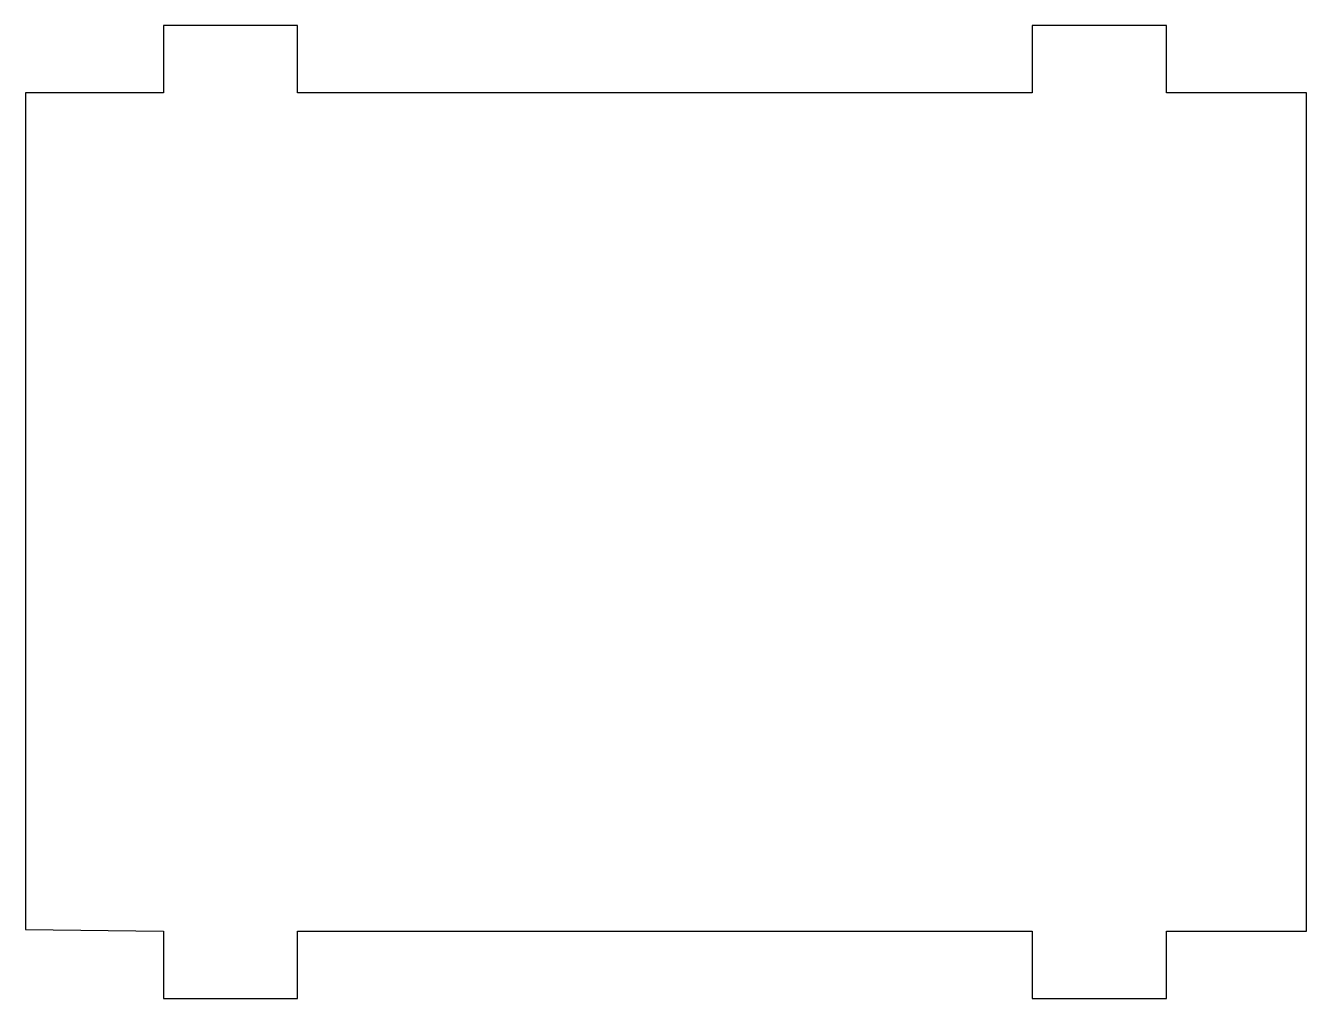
# Model space of a CAD drawing. Header units: millimetres. Extents: x 3600.6 to 3658.7, y 1195.2 to 1239.4.
import ezdxf

# ---------------------------------------------------------------- set-up
doc = ezdxf.new("R2010")
doc.units = ezdxf.units.MM

msp = doc.modelspace()

# ---------------------------------------------------------------- linework, layer by layer
at = {"color": 254, "true_color": 0xcad1ee, "extrusion": (-4.6128e-07, -5.87107e-17, -1)}
for p, q in [((3606.848, 1239.435, -4.538), (3606.848, 1236.387, -4.538)), ((3612.944, 1239.435, -4.538), (3606.848, 1239.435, -4.538)), ((3612.944, 1236.387, -4.538), (3612.944, 1239.435, -4.538)), ((3646.291, 1239.435, -4.538), (3646.291, 1236.387, -4.538)), ((3652.387, 1239.435, -4.538), (3646.291, 1239.435, -4.538)), ((3652.387, 1236.387, -4.538), (3652.387, 1239.435, -4.538)), ((3600.594, 1236.387, -4.538), (3600.594, 1198.372, -4.538)), ((3606.848, 1236.387, -4.538), (3600.594, 1236.387, -4.538)), ((3646.291, 1236.387, -4.538), (3612.944, 1236.387, -4.538)), ((3658.743, 1236.387, -4.538), (3652.387, 1236.387, -4.538)), ((3658.743, 1198.287, -4.538), (3658.743, 1236.387, -4.538)), ((3600.594, 1198.372, -4.538), (3606.848, 1198.287, -4.538)), ((3606.848, 1198.287, -4.538), (3606.848, 1195.239, -4.538)), ((3612.944, 1198.287, -4.538), (3646.291, 1198.287, -4.538)), ((3612.944, 1195.239, -4.538), (3612.944, 1198.287, -4.538)), ((3646.291, 1198.287, -4.538), (3646.291, 1195.239, -4.538)), ((3652.387, 1198.287, -4.538), (3658.743, 1198.287, -4.538)), ((3652.387, 1195.239, -4.538), (3652.387, 1198.287, -4.538)), ((3606.848, 1195.239, -4.538), (3612.944, 1195.239, -4.538)), ((3646.291, 1195.239, -4.538), (3652.387, 1195.239, -4.538))]:
    msp.add_line(p, q, dxfattribs=at)

doc.saveas('drawing.dxf')
